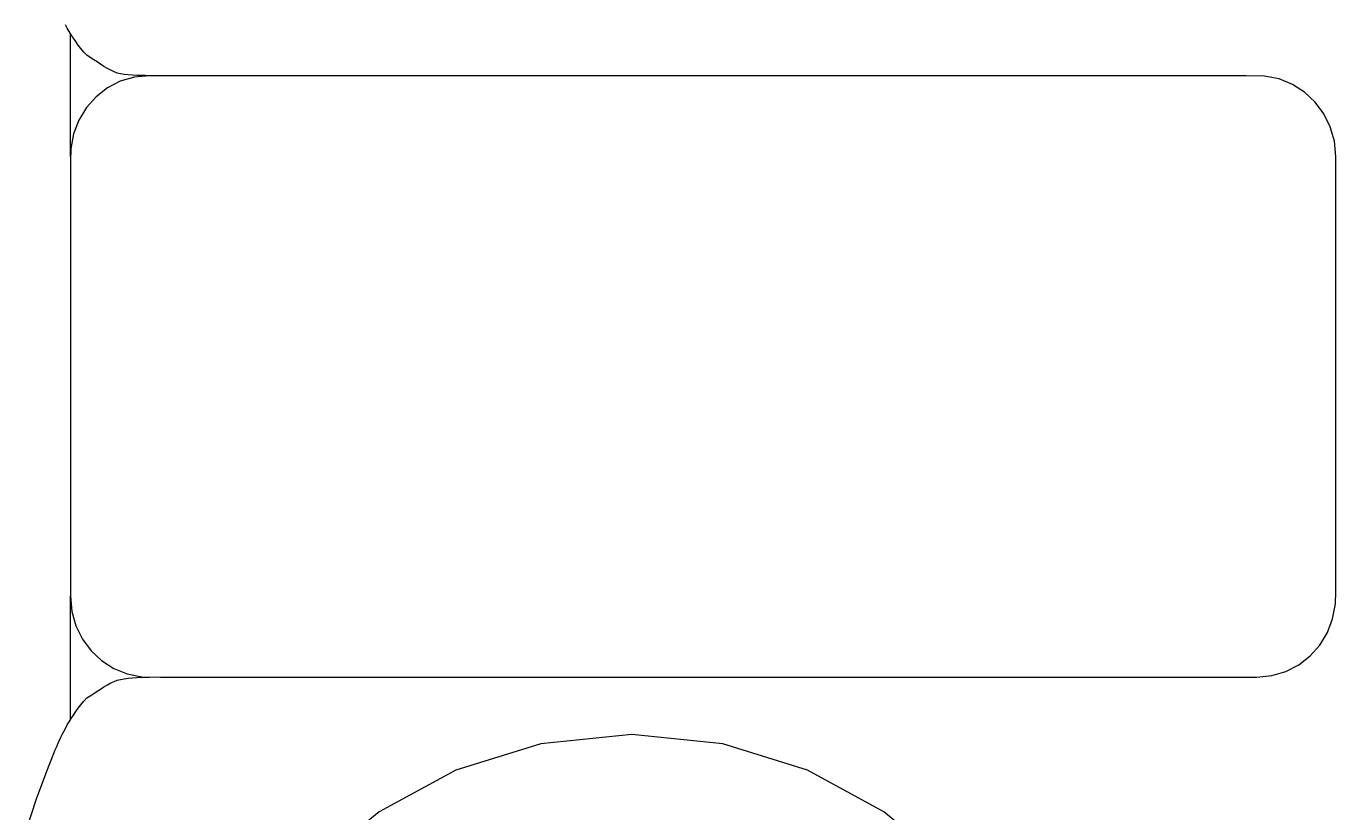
# Model space of a CAD drawing. Extents: x 1 to 47.7, y 0.2 to 35.
# Drawn here: x 35.4368 to 35.9219, y 10.8737 to 11.1652 of the extents above; entities that cross this region are included whole.
import ezdxf

# ---------------------------------------------------------------- set-up
doc = ezdxf.new("R2010")
doc.units = 0
doc.header["$MEASUREMENT"] = 0
for name, color, linetype in [('5_1___24__TARGET_LEDS___12', 7, 'CONTINUOUS'), ('6_2___8__INDEPENDENT_INPUT', 7, 'CONTINUOUS'), ('6_3___8__OPTOISO_INDEPENDE', 7, 'CONTINUOUS'), ('6_4___24__OPTOISO_INDEPEND', 7, 'CONTINUOUS'), ('6_5___8__INDEPENDENT_INPUT', 7, 'CONTINUOUS'), ('6_6___8__INDEPENDENT_INPUT', 7, 'CONTINUOUS'), ('6_7___8__OPTOISO_INDEPENDE', 7, 'CONTINUOUS'), ('6_8___8__OPTOISO_INDEPENDE', 7, 'CONTINUOUS')]:
    doc.layers.add(name, color=color, linetype=linetype)

msp = doc.modelspace()

# ---------------------------------------------------------------- linework, layer by layer
at = {"layer": '5_1___24__TARGET_LEDS___12'}
for points in [[(35.48242, 11.14681), (35.48092, 11.14682), (35.47935, 11.14684), (35.47775, 11.14689), (35.47615, 11.14697), (35.47459, 11.14709), (35.47311, 11.14726), (35.47174, 11.14749), (35.47051, 11.14778), (35.46937, 11.1482), (35.46812, 11.1488), (35.46687, 11.14948), (35.4656, 11.15024), (35.46433, 11.15105), (35.46306, 11.15189), (35.4618, 11.15273), (35.46054, 11.15356), (35.45929, 11.15435), (35.45813, 11.15558), (35.45707, 11.15689), (35.45607, 11.15817), (35.45515, 11.15943), (35.45428, 11.16067), (35.45347, 11.1619), (35.45271, 11.16313), (35.45201, 11.16436), (35.45134, 11.1656)], [(35.45318, 11.11682), (35.45318, 11.16237)], [(35.45318, 10.90842), (35.45318, 10.95397)], [(35.4368, 10.86706), (35.44062, 10.87885), (35.44443, 10.88913), (35.44691, 10.89545), (35.44753, 10.89695), (35.44809, 10.89827), (35.44862, 10.89947), (35.44913, 10.90058), (35.44964, 10.90165), (35.45016, 10.9027), (35.45072, 10.90379), (35.45134, 10.90496), (35.45201, 10.9062), (35.45271, 10.90743), (35.45347, 10.90866), (35.45428, 10.90989), (35.45515, 10.91114), (35.45607, 10.91239), (35.45707, 10.91368), (35.45813, 10.91499), (35.45929, 10.91621), (35.46054, 10.91701), (35.4618, 10.91783), (35.46306, 10.91868), (35.46433, 10.91951), (35.4656, 10.92032), (35.46687, 10.92108), (35.46812, 10.92177), (35.46937, 10.92236), (35.47051, 10.92278), (35.47174, 10.92309), (35.47311, 10.92335), (35.47459, 10.92355), (35.47615, 10.92371), (35.47775, 10.92383), (35.47935, 10.92391), (35.48092, 10.92395), (35.48242, 10.92397)], [(35.77929, 10.85361), (35.75456, 10.87404), (35.72618, 10.88947), (35.69481, 10.89922), (35.66113, 10.90262), (35.62743, 10.89922), (35.59601, 10.88947), (35.56757, 10.87404), (35.54278, 10.85361)]]:
    msp.add_lwpolyline(points, dxfattribs=at)
msp.add_lwpolyline([(35.48242, 11.14681), (35.47686, 11.14627), (35.47165, 11.14472), (35.4669, 11.14225), (35.46269, 11.13896), (35.45913, 11.13497), (35.45632, 11.13036), (35.45435, 11.12524), (35.45331, 11.11971), (35.45318, 11.1152), (35.45318, 11.1034), (35.45318, 11.08285), (35.45318, 11.05673), (35.45318, 11.02822), (35.45318, 11.00051), (35.45318, 10.97677), (35.45318, 10.9602), (35.45318, 10.95397), (35.45371, 10.94827), (35.45522, 10.94293), (35.45763, 10.93805), (35.46083, 10.93374), (35.46472, 10.93008), (35.46921, 10.92719), (35.47421, 10.92516), (35.4796, 10.9241), (35.48651, 10.92396), (35.51624, 10.92396), (35.56802, 10.92396), (35.63382, 10.92396), (35.70563, 10.92396), (35.77544, 10.92396), (35.83524, 10.92396), (35.87699, 10.92396), (35.89269, 10.92396), (35.89825, 10.92451), (35.90346, 10.92606), (35.90821, 10.92853), (35.91242, 10.93182), (35.91598, 10.93582), (35.91879, 10.94043), (35.92076, 10.94555), (35.9218, 10.95108), (35.92193, 10.95559), (35.92193, 10.96739), (35.92193, 10.98794), (35.92193, 11.01406), (35.92193, 11.04257), (35.92193, 11.07028), (35.92193, 11.09402), (35.92193, 11.11059), (35.92193, 11.11682), (35.9214, 11.12252), (35.91989, 11.12786), (35.91748, 11.13273), (35.91428, 11.13705), (35.91039, 11.1407), (35.9059, 11.14359), (35.9009, 11.14561), (35.89551, 11.14667), (35.8886, 11.14681), (35.85887, 11.14681), (35.80709, 11.14681), (35.74129, 11.14681), (35.66948, 11.14681), (35.59966, 11.14681), (35.53987, 11.14681), (35.49812, 11.14681)], close=True, dxfattribs=at)
at = {"layer": '6_2___8__INDEPENDENT_INPUT'}
for points in [[(35.48242, 11.14681), (35.48092, 11.14682), (35.47935, 11.14684), (35.47775, 11.14689), (35.47615, 11.14697), (35.47459, 11.14709), (35.47311, 11.14726), (35.47174, 11.14749), (35.47051, 11.14778), (35.46937, 11.1482), (35.46812, 11.1488), (35.46687, 11.14948), (35.4656, 11.15024), (35.46433, 11.15105), (35.46306, 11.15189), (35.4618, 11.15273), (35.46054, 11.15356), (35.45929, 11.15435), (35.45813, 11.15558), (35.45707, 11.15689), (35.45607, 11.15817), (35.45515, 11.15943), (35.45428, 11.16067), (35.45347, 11.1619), (35.45271, 11.16313), (35.45201, 11.16436), (35.45134, 11.1656)], [(35.45318, 11.11682), (35.45318, 11.16237)], [(35.45318, 10.90842), (35.45318, 10.95397)], [(35.4368, 10.86706), (35.44062, 10.87885), (35.44443, 10.88913), (35.44691, 10.89545), (35.44753, 10.89695), (35.44809, 10.89827), (35.44862, 10.89947), (35.44913, 10.90058), (35.44964, 10.90165), (35.45016, 10.9027), (35.45072, 10.90379), (35.45134, 10.90496), (35.45201, 10.9062), (35.45271, 10.90743), (35.45347, 10.90866), (35.45428, 10.90989), (35.45515, 10.91114), (35.45607, 10.91239), (35.45707, 10.91368), (35.45813, 10.91499), (35.45929, 10.91621), (35.46054, 10.91701), (35.4618, 10.91783), (35.46306, 10.91868), (35.46433, 10.91951), (35.4656, 10.92032), (35.46687, 10.92108), (35.46812, 10.92177), (35.46937, 10.92236), (35.47051, 10.92278), (35.47174, 10.92309), (35.47311, 10.92335), (35.47459, 10.92355), (35.47615, 10.92371), (35.47775, 10.92383), (35.47935, 10.92391), (35.48092, 10.92395), (35.48242, 10.92397)], [(35.77929, 10.85361), (35.75456, 10.87404), (35.72618, 10.88947), (35.69481, 10.89922), (35.66113, 10.90262), (35.62743, 10.89922), (35.59601, 10.88947), (35.56757, 10.87404), (35.54278, 10.85361)]]:
    msp.add_lwpolyline(points, dxfattribs=at)
msp.add_lwpolyline([(35.48242, 11.14681), (35.47686, 11.14627), (35.47165, 11.14472), (35.4669, 11.14225), (35.46269, 11.13896), (35.45913, 11.13497), (35.45632, 11.13036), (35.45435, 11.12524), (35.45331, 11.11971), (35.45318, 11.1152), (35.45318, 11.1034), (35.45318, 11.08285), (35.45318, 11.05673), (35.45318, 11.02822), (35.45318, 11.00051), (35.45318, 10.97677), (35.45318, 10.9602), (35.45318, 10.95397), (35.45371, 10.94827), (35.45522, 10.94293), (35.45763, 10.93805), (35.46083, 10.93374), (35.46472, 10.93008), (35.46921, 10.92719), (35.47421, 10.92516), (35.4796, 10.9241), (35.48651, 10.92396), (35.51624, 10.92396), (35.56802, 10.92396), (35.63382, 10.92396), (35.70563, 10.92396), (35.77544, 10.92396), (35.83524, 10.92396), (35.87699, 10.92396), (35.89269, 10.92396), (35.89825, 10.92451), (35.90346, 10.92606), (35.90821, 10.92853), (35.91242, 10.93182), (35.91598, 10.93582), (35.91879, 10.94043), (35.92076, 10.94555), (35.9218, 10.95108), (35.92193, 10.95559), (35.92193, 10.96739), (35.92193, 10.98794), (35.92193, 11.01406), (35.92193, 11.04257), (35.92193, 11.07028), (35.92193, 11.09402), (35.92193, 11.11059), (35.92193, 11.11682), (35.9214, 11.12252), (35.91989, 11.12786), (35.91748, 11.13273), (35.91428, 11.13705), (35.91039, 11.1407), (35.9059, 11.14359), (35.9009, 11.14561), (35.89551, 11.14667), (35.8886, 11.14681), (35.85887, 11.14681), (35.80709, 11.14681), (35.74129, 11.14681), (35.66948, 11.14681), (35.59966, 11.14681), (35.53987, 11.14681), (35.49812, 11.14681)], close=True, dxfattribs=at)
at = {"layer": '6_3___8__OPTOISO_INDEPENDE'}
for points in [[(35.48242, 11.14681), (35.48092, 11.14682), (35.47935, 11.14684), (35.47775, 11.14689), (35.47615, 11.14697), (35.47459, 11.14709), (35.47311, 11.14726), (35.47174, 11.14749), (35.47051, 11.14778), (35.46937, 11.1482), (35.46812, 11.1488), (35.46687, 11.14948), (35.4656, 11.15024), (35.46433, 11.15105), (35.46306, 11.15189), (35.4618, 11.15273), (35.46054, 11.15356), (35.45929, 11.15435), (35.45813, 11.15558), (35.45707, 11.15689), (35.45607, 11.15817), (35.45515, 11.15943), (35.45428, 11.16067), (35.45347, 11.1619), (35.45271, 11.16313), (35.45201, 11.16436), (35.45134, 11.1656)], [(35.45318, 11.11682), (35.45318, 11.16237)], [(35.45318, 10.90842), (35.45318, 10.95397)], [(35.4368, 10.86706), (35.44062, 10.87885), (35.44443, 10.88913), (35.44691, 10.89545), (35.44753, 10.89695), (35.44809, 10.89827), (35.44862, 10.89947), (35.44913, 10.90058), (35.44964, 10.90165), (35.45016, 10.9027), (35.45072, 10.90379), (35.45134, 10.90496), (35.45201, 10.9062), (35.45271, 10.90743), (35.45347, 10.90866), (35.45428, 10.90989), (35.45515, 10.91114), (35.45607, 10.91239), (35.45707, 10.91368), (35.45813, 10.91499), (35.45929, 10.91621), (35.46054, 10.91701), (35.4618, 10.91783), (35.46306, 10.91868), (35.46433, 10.91951), (35.4656, 10.92032), (35.46687, 10.92108), (35.46812, 10.92177), (35.46937, 10.92236), (35.47051, 10.92278), (35.47174, 10.92309), (35.47311, 10.92335), (35.47459, 10.92355), (35.47615, 10.92371), (35.47775, 10.92383), (35.47935, 10.92391), (35.48092, 10.92395), (35.48242, 10.92397)], [(35.77929, 10.85361), (35.75456, 10.87404), (35.72618, 10.88947), (35.69481, 10.89922), (35.66113, 10.90262), (35.62743, 10.89922), (35.59601, 10.88947), (35.56757, 10.87404), (35.54278, 10.85361)]]:
    msp.add_lwpolyline(points, dxfattribs=at)
msp.add_lwpolyline([(35.48242, 11.14681), (35.47686, 11.14627), (35.47165, 11.14472), (35.4669, 11.14225), (35.46269, 11.13896), (35.45913, 11.13497), (35.45632, 11.13036), (35.45435, 11.12524), (35.45331, 11.11971), (35.45318, 11.1152), (35.45318, 11.1034), (35.45318, 11.08285), (35.45318, 11.05673), (35.45318, 11.02822), (35.45318, 11.00051), (35.45318, 10.97677), (35.45318, 10.9602), (35.45318, 10.95397), (35.45371, 10.94827), (35.45522, 10.94293), (35.45763, 10.93805), (35.46083, 10.93374), (35.46472, 10.93008), (35.46921, 10.92719), (35.47421, 10.92516), (35.4796, 10.9241), (35.48651, 10.92396), (35.51624, 10.92396), (35.56802, 10.92396), (35.63382, 10.92396), (35.70563, 10.92396), (35.77544, 10.92396), (35.83524, 10.92396), (35.87699, 10.92396), (35.89269, 10.92396), (35.89825, 10.92451), (35.90346, 10.92606), (35.90821, 10.92853), (35.91242, 10.93182), (35.91598, 10.93582), (35.91879, 10.94043), (35.92076, 10.94555), (35.9218, 10.95108), (35.92193, 10.95559), (35.92193, 10.96739), (35.92193, 10.98794), (35.92193, 11.01406), (35.92193, 11.04257), (35.92193, 11.07028), (35.92193, 11.09402), (35.92193, 11.11059), (35.92193, 11.11682), (35.9214, 11.12252), (35.91989, 11.12786), (35.91748, 11.13273), (35.91428, 11.13705), (35.91039, 11.1407), (35.9059, 11.14359), (35.9009, 11.14561), (35.89551, 11.14667), (35.8886, 11.14681), (35.85887, 11.14681), (35.80709, 11.14681), (35.74129, 11.14681), (35.66948, 11.14681), (35.59966, 11.14681), (35.53987, 11.14681), (35.49812, 11.14681)], close=True, dxfattribs=at)
at = {"layer": '6_4___24__OPTOISO_INDEPEND'}
for points in [[(35.48242, 11.14681), (35.48092, 11.14682), (35.47935, 11.14684), (35.47775, 11.14689), (35.47615, 11.14697), (35.47459, 11.14709), (35.47311, 11.14726), (35.47174, 11.14749), (35.47051, 11.14778), (35.46937, 11.1482), (35.46812, 11.1488), (35.46687, 11.14948), (35.4656, 11.15024), (35.46433, 11.15105), (35.46306, 11.15189), (35.4618, 11.15273), (35.46054, 11.15356), (35.45929, 11.15435), (35.45813, 11.15558), (35.45707, 11.15689), (35.45607, 11.15817), (35.45515, 11.15943), (35.45428, 11.16067), (35.45347, 11.1619), (35.45271, 11.16313), (35.45201, 11.16436), (35.45134, 11.1656)], [(35.45318, 11.11682), (35.45318, 11.16237)], [(35.45318, 10.90842), (35.45318, 10.95397)], [(35.4368, 10.86706), (35.44062, 10.87885), (35.44443, 10.88913), (35.44691, 10.89545), (35.44753, 10.89695), (35.44809, 10.89827), (35.44862, 10.89947), (35.44913, 10.90058), (35.44964, 10.90165), (35.45016, 10.9027), (35.45072, 10.90379), (35.45134, 10.90496), (35.45201, 10.9062), (35.45271, 10.90743), (35.45347, 10.90866), (35.45428, 10.90989), (35.45515, 10.91114), (35.45607, 10.91239), (35.45707, 10.91368), (35.45813, 10.91499), (35.45929, 10.91621), (35.46054, 10.91701), (35.4618, 10.91783), (35.46306, 10.91868), (35.46433, 10.91951), (35.4656, 10.92032), (35.46687, 10.92108), (35.46812, 10.92177), (35.46937, 10.92236), (35.47051, 10.92278), (35.47174, 10.92309), (35.47311, 10.92335), (35.47459, 10.92355), (35.47615, 10.92371), (35.47775, 10.92383), (35.47935, 10.92391), (35.48092, 10.92395), (35.48242, 10.92397)], [(35.77929, 10.85361), (35.75456, 10.87404), (35.72618, 10.88947), (35.69481, 10.89922), (35.66113, 10.90262), (35.62743, 10.89922), (35.59601, 10.88947), (35.56757, 10.87404), (35.54278, 10.85361)]]:
    msp.add_lwpolyline(points, dxfattribs=at)
msp.add_lwpolyline([(35.48242, 11.14681), (35.47686, 11.14627), (35.47165, 11.14472), (35.4669, 11.14225), (35.46269, 11.13896), (35.45913, 11.13497), (35.45632, 11.13036), (35.45435, 11.12524), (35.45331, 11.11971), (35.45318, 11.1152), (35.45318, 11.1034), (35.45318, 11.08285), (35.45318, 11.05673), (35.45318, 11.02822), (35.45318, 11.00051), (35.45318, 10.97677), (35.45318, 10.9602), (35.45318, 10.95397), (35.45371, 10.94827), (35.45522, 10.94293), (35.45763, 10.93805), (35.46083, 10.93374), (35.46472, 10.93008), (35.46921, 10.92719), (35.47421, 10.92516), (35.4796, 10.9241), (35.48651, 10.92396), (35.51624, 10.92396), (35.56802, 10.92396), (35.63382, 10.92396), (35.70563, 10.92396), (35.77544, 10.92396), (35.83524, 10.92396), (35.87699, 10.92396), (35.89269, 10.92396), (35.89825, 10.92451), (35.90346, 10.92606), (35.90821, 10.92853), (35.91242, 10.93182), (35.91598, 10.93582), (35.91879, 10.94043), (35.92076, 10.94555), (35.9218, 10.95108), (35.92193, 10.95559), (35.92193, 10.96739), (35.92193, 10.98794), (35.92193, 11.01406), (35.92193, 11.04257), (35.92193, 11.07028), (35.92193, 11.09402), (35.92193, 11.11059), (35.92193, 11.11682), (35.9214, 11.12252), (35.91989, 11.12786), (35.91748, 11.13273), (35.91428, 11.13705), (35.91039, 11.1407), (35.9059, 11.14359), (35.9009, 11.14561), (35.89551, 11.14667), (35.8886, 11.14681), (35.85887, 11.14681), (35.80709, 11.14681), (35.74129, 11.14681), (35.66948, 11.14681), (35.59966, 11.14681), (35.53987, 11.14681), (35.49812, 11.14681)], close=True, dxfattribs=at)
at = {"layer": '6_5___8__INDEPENDENT_INPUT'}
for points in [[(35.48242, 11.14681), (35.48092, 11.14682), (35.47935, 11.14684), (35.47775, 11.14689), (35.47615, 11.14697), (35.47459, 11.14709), (35.47311, 11.14726), (35.47174, 11.14749), (35.47051, 11.14778), (35.46937, 11.1482), (35.46812, 11.1488), (35.46687, 11.14948), (35.4656, 11.15024), (35.46433, 11.15105), (35.46306, 11.15189), (35.4618, 11.15273), (35.46054, 11.15356), (35.45929, 11.15435), (35.45813, 11.15558), (35.45707, 11.15689), (35.45607, 11.15817), (35.45515, 11.15943), (35.45428, 11.16067), (35.45347, 11.1619), (35.45271, 11.16313), (35.45201, 11.16436), (35.45134, 11.1656)], [(35.45318, 11.11682), (35.45318, 11.16237)], [(35.45318, 10.90842), (35.45318, 10.95397)], [(35.4368, 10.86706), (35.44062, 10.87885), (35.44443, 10.88913), (35.44691, 10.89545), (35.44753, 10.89695), (35.44809, 10.89827), (35.44862, 10.89947), (35.44913, 10.90058), (35.44964, 10.90165), (35.45016, 10.9027), (35.45072, 10.90379), (35.45134, 10.90496), (35.45201, 10.9062), (35.45271, 10.90743), (35.45347, 10.90866), (35.45428, 10.90989), (35.45515, 10.91114), (35.45607, 10.91239), (35.45707, 10.91368), (35.45813, 10.91499), (35.45929, 10.91621), (35.46054, 10.91701), (35.4618, 10.91783), (35.46306, 10.91868), (35.46433, 10.91951), (35.4656, 10.92032), (35.46687, 10.92108), (35.46812, 10.92177), (35.46937, 10.92236), (35.47051, 10.92278), (35.47174, 10.92309), (35.47311, 10.92335), (35.47459, 10.92355), (35.47615, 10.92371), (35.47775, 10.92383), (35.47935, 10.92391), (35.48092, 10.92395), (35.48242, 10.92397)], [(35.77929, 10.85361), (35.75456, 10.87404), (35.72618, 10.88947), (35.69481, 10.89922), (35.66113, 10.90262), (35.62743, 10.89922), (35.59601, 10.88947), (35.56757, 10.87404), (35.54278, 10.85361)]]:
    msp.add_lwpolyline(points, dxfattribs=at)
msp.add_lwpolyline([(35.48242, 11.14681), (35.47686, 11.14627), (35.47165, 11.14472), (35.4669, 11.14225), (35.46269, 11.13896), (35.45913, 11.13497), (35.45632, 11.13036), (35.45435, 11.12524), (35.45331, 11.11971), (35.45318, 11.1152), (35.45318, 11.1034), (35.45318, 11.08285), (35.45318, 11.05673), (35.45318, 11.02822), (35.45318, 11.00051), (35.45318, 10.97677), (35.45318, 10.9602), (35.45318, 10.95397), (35.45371, 10.94827), (35.45522, 10.94293), (35.45763, 10.93805), (35.46083, 10.93374), (35.46472, 10.93008), (35.46921, 10.92719), (35.47421, 10.92516), (35.4796, 10.9241), (35.48651, 10.92396), (35.51624, 10.92396), (35.56802, 10.92396), (35.63382, 10.92396), (35.70563, 10.92396), (35.77544, 10.92396), (35.83524, 10.92396), (35.87699, 10.92396), (35.89269, 10.92396), (35.89825, 10.92451), (35.90346, 10.92606), (35.90821, 10.92853), (35.91242, 10.93182), (35.91598, 10.93582), (35.91879, 10.94043), (35.92076, 10.94555), (35.9218, 10.95108), (35.92193, 10.95559), (35.92193, 10.96739), (35.92193, 10.98794), (35.92193, 11.01406), (35.92193, 11.04257), (35.92193, 11.07028), (35.92193, 11.09402), (35.92193, 11.11059), (35.92193, 11.11682), (35.9214, 11.12252), (35.91989, 11.12786), (35.91748, 11.13273), (35.91428, 11.13705), (35.91039, 11.1407), (35.9059, 11.14359), (35.9009, 11.14561), (35.89551, 11.14667), (35.8886, 11.14681), (35.85887, 11.14681), (35.80709, 11.14681), (35.74129, 11.14681), (35.66948, 11.14681), (35.59966, 11.14681), (35.53987, 11.14681), (35.49812, 11.14681)], close=True, dxfattribs=at)
at = {"layer": '6_6___8__INDEPENDENT_INPUT'}
for points in [[(35.48242, 11.14681), (35.48092, 11.14682), (35.47935, 11.14684), (35.47775, 11.14689), (35.47615, 11.14697), (35.47459, 11.14709), (35.47311, 11.14726), (35.47174, 11.14749), (35.47051, 11.14778), (35.46937, 11.1482), (35.46812, 11.1488), (35.46687, 11.14948), (35.4656, 11.15024), (35.46433, 11.15105), (35.46306, 11.15189), (35.4618, 11.15273), (35.46054, 11.15356), (35.45929, 11.15435), (35.45813, 11.15558), (35.45707, 11.15689), (35.45607, 11.15817), (35.45515, 11.15943), (35.45428, 11.16067), (35.45347, 11.1619), (35.45271, 11.16313), (35.45201, 11.16436), (35.45134, 11.1656)], [(35.45318, 11.11682), (35.45318, 11.16237)], [(35.45318, 10.90842), (35.45318, 10.95397)], [(35.4368, 10.86706), (35.44062, 10.87885), (35.44443, 10.88913), (35.44691, 10.89545), (35.44753, 10.89695), (35.44809, 10.89827), (35.44862, 10.89947), (35.44913, 10.90058), (35.44964, 10.90165), (35.45016, 10.9027), (35.45072, 10.90379), (35.45134, 10.90496), (35.45201, 10.9062), (35.45271, 10.90743), (35.45347, 10.90866), (35.45428, 10.90989), (35.45515, 10.91114), (35.45607, 10.91239), (35.45707, 10.91368), (35.45813, 10.91499), (35.45929, 10.91621), (35.46054, 10.91701), (35.4618, 10.91783), (35.46306, 10.91868), (35.46433, 10.91951), (35.4656, 10.92032), (35.46687, 10.92108), (35.46812, 10.92177), (35.46937, 10.92236), (35.47051, 10.92278), (35.47174, 10.92309), (35.47311, 10.92335), (35.47459, 10.92355), (35.47615, 10.92371), (35.47775, 10.92383), (35.47935, 10.92391), (35.48092, 10.92395), (35.48242, 10.92397)], [(35.77929, 10.85361), (35.75456, 10.87404), (35.72618, 10.88947), (35.69481, 10.89922), (35.66113, 10.90262), (35.62743, 10.89922), (35.59601, 10.88947), (35.56757, 10.87404), (35.54278, 10.85361)]]:
    msp.add_lwpolyline(points, dxfattribs=at)
msp.add_lwpolyline([(35.48242, 11.14681), (35.47686, 11.14627), (35.47165, 11.14472), (35.4669, 11.14225), (35.46269, 11.13896), (35.45913, 11.13497), (35.45632, 11.13036), (35.45435, 11.12524), (35.45331, 11.11971), (35.45318, 11.1152), (35.45318, 11.1034), (35.45318, 11.08285), (35.45318, 11.05673), (35.45318, 11.02822), (35.45318, 11.00051), (35.45318, 10.97677), (35.45318, 10.9602), (35.45318, 10.95397), (35.45371, 10.94827), (35.45522, 10.94293), (35.45763, 10.93805), (35.46083, 10.93374), (35.46472, 10.93008), (35.46921, 10.92719), (35.47421, 10.92516), (35.4796, 10.9241), (35.48651, 10.92396), (35.51624, 10.92396), (35.56802, 10.92396), (35.63382, 10.92396), (35.70563, 10.92396), (35.77544, 10.92396), (35.83524, 10.92396), (35.87699, 10.92396), (35.89269, 10.92396), (35.89825, 10.92451), (35.90346, 10.92606), (35.90821, 10.92853), (35.91242, 10.93182), (35.91598, 10.93582), (35.91879, 10.94043), (35.92076, 10.94555), (35.9218, 10.95108), (35.92193, 10.95559), (35.92193, 10.96739), (35.92193, 10.98794), (35.92193, 11.01406), (35.92193, 11.04257), (35.92193, 11.07028), (35.92193, 11.09402), (35.92193, 11.11059), (35.92193, 11.11682), (35.9214, 11.12252), (35.91989, 11.12786), (35.91748, 11.13273), (35.91428, 11.13705), (35.91039, 11.1407), (35.9059, 11.14359), (35.9009, 11.14561), (35.89551, 11.14667), (35.8886, 11.14681), (35.85887, 11.14681), (35.80709, 11.14681), (35.74129, 11.14681), (35.66948, 11.14681), (35.59966, 11.14681), (35.53987, 11.14681), (35.49812, 11.14681)], close=True, dxfattribs=at)
at = {"layer": '6_7___8__OPTOISO_INDEPENDE'}
for points in [[(35.48242, 11.14681), (35.48092, 11.14682), (35.47935, 11.14684), (35.47775, 11.14689), (35.47615, 11.14697), (35.47459, 11.14709), (35.47311, 11.14726), (35.47174, 11.14749), (35.47051, 11.14778), (35.46937, 11.1482), (35.46812, 11.1488), (35.46687, 11.14948), (35.4656, 11.15024), (35.46433, 11.15105), (35.46306, 11.15189), (35.4618, 11.15273), (35.46054, 11.15356), (35.45929, 11.15435), (35.45813, 11.15558), (35.45707, 11.15689), (35.45607, 11.15817), (35.45515, 11.15943), (35.45428, 11.16067), (35.45347, 11.1619), (35.45271, 11.16313), (35.45201, 11.16436), (35.45134, 11.1656)], [(35.45318, 11.11682), (35.45318, 11.16237)], [(35.45318, 10.90842), (35.45318, 10.95397)], [(35.4368, 10.86706), (35.44062, 10.87885), (35.44443, 10.88913), (35.44691, 10.89545), (35.44753, 10.89695), (35.44809, 10.89827), (35.44862, 10.89947), (35.44913, 10.90058), (35.44964, 10.90165), (35.45016, 10.9027), (35.45072, 10.90379), (35.45134, 10.90496), (35.45201, 10.9062), (35.45271, 10.90743), (35.45347, 10.90866), (35.45428, 10.90989), (35.45515, 10.91114), (35.45607, 10.91239), (35.45707, 10.91368), (35.45813, 10.91499), (35.45929, 10.91621), (35.46054, 10.91701), (35.4618, 10.91783), (35.46306, 10.91868), (35.46433, 10.91951), (35.4656, 10.92032), (35.46687, 10.92108), (35.46812, 10.92177), (35.46937, 10.92236), (35.47051, 10.92278), (35.47174, 10.92309), (35.47311, 10.92335), (35.47459, 10.92355), (35.47615, 10.92371), (35.47775, 10.92383), (35.47935, 10.92391), (35.48092, 10.92395), (35.48242, 10.92397)], [(35.77929, 10.85361), (35.75456, 10.87404), (35.72618, 10.88947), (35.69481, 10.89922), (35.66113, 10.90262), (35.62743, 10.89922), (35.59601, 10.88947), (35.56757, 10.87404), (35.54278, 10.85361)]]:
    msp.add_lwpolyline(points, dxfattribs=at)
msp.add_lwpolyline([(35.48242, 11.14681), (35.47686, 11.14627), (35.47165, 11.14472), (35.4669, 11.14225), (35.46269, 11.13896), (35.45913, 11.13497), (35.45632, 11.13036), (35.45435, 11.12524), (35.45331, 11.11971), (35.45318, 11.1152), (35.45318, 11.1034), (35.45318, 11.08285), (35.45318, 11.05673), (35.45318, 11.02822), (35.45318, 11.00051), (35.45318, 10.97677), (35.45318, 10.9602), (35.45318, 10.95397), (35.45371, 10.94827), (35.45522, 10.94293), (35.45763, 10.93805), (35.46083, 10.93374), (35.46472, 10.93008), (35.46921, 10.92719), (35.47421, 10.92516), (35.4796, 10.9241), (35.48651, 10.92396), (35.51624, 10.92396), (35.56802, 10.92396), (35.63382, 10.92396), (35.70563, 10.92396), (35.77544, 10.92396), (35.83524, 10.92396), (35.87699, 10.92396), (35.89269, 10.92396), (35.89825, 10.92451), (35.90346, 10.92606), (35.90821, 10.92853), (35.91242, 10.93182), (35.91598, 10.93582), (35.91879, 10.94043), (35.92076, 10.94555), (35.9218, 10.95108), (35.92193, 10.95559), (35.92193, 10.96739), (35.92193, 10.98794), (35.92193, 11.01406), (35.92193, 11.04257), (35.92193, 11.07028), (35.92193, 11.09402), (35.92193, 11.11059), (35.92193, 11.11682), (35.9214, 11.12252), (35.91989, 11.12786), (35.91748, 11.13273), (35.91428, 11.13705), (35.91039, 11.1407), (35.9059, 11.14359), (35.9009, 11.14561), (35.89551, 11.14667), (35.8886, 11.14681), (35.85887, 11.14681), (35.80709, 11.14681), (35.74129, 11.14681), (35.66948, 11.14681), (35.59966, 11.14681), (35.53987, 11.14681), (35.49812, 11.14681)], close=True, dxfattribs=at)
at = {"layer": '6_8___8__OPTOISO_INDEPENDE'}
for points in [[(35.48242, 11.14681), (35.48092, 11.14682), (35.47935, 11.14684), (35.47775, 11.14689), (35.47615, 11.14697), (35.47459, 11.14709), (35.47311, 11.14726), (35.47174, 11.14749), (35.47051, 11.14778), (35.46937, 11.1482), (35.46812, 11.1488), (35.46687, 11.14948), (35.4656, 11.15024), (35.46433, 11.15105), (35.46306, 11.15189), (35.4618, 11.15273), (35.46054, 11.15356), (35.45929, 11.15435), (35.45813, 11.15558), (35.45707, 11.15689), (35.45607, 11.15817), (35.45515, 11.15943), (35.45428, 11.16067), (35.45347, 11.1619), (35.45271, 11.16313), (35.45201, 11.16436), (35.45134, 11.1656)], [(35.45318, 11.11682), (35.45318, 11.16237)], [(35.45318, 10.90842), (35.45318, 10.95397)], [(35.4368, 10.86706), (35.44062, 10.87885), (35.44443, 10.88913), (35.44691, 10.89545), (35.44753, 10.89695), (35.44809, 10.89827), (35.44862, 10.89947), (35.44913, 10.90058), (35.44964, 10.90165), (35.45016, 10.9027), (35.45072, 10.90379), (35.45134, 10.90496), (35.45201, 10.9062), (35.45271, 10.90743), (35.45347, 10.90866), (35.45428, 10.90989), (35.45515, 10.91114), (35.45607, 10.91239), (35.45707, 10.91368), (35.45813, 10.91499), (35.45929, 10.91621), (35.46054, 10.91701), (35.4618, 10.91783), (35.46306, 10.91868), (35.46433, 10.91951), (35.4656, 10.92032), (35.46687, 10.92108), (35.46812, 10.92177), (35.46937, 10.92236), (35.47051, 10.92278), (35.47174, 10.92309), (35.47311, 10.92335), (35.47459, 10.92355), (35.47615, 10.92371), (35.47775, 10.92383), (35.47935, 10.92391), (35.48092, 10.92395), (35.48242, 10.92397)], [(35.77929, 10.85361), (35.75456, 10.87404), (35.72618, 10.88947), (35.69481, 10.89922), (35.66113, 10.90262), (35.62743, 10.89922), (35.59601, 10.88947), (35.56757, 10.87404), (35.54278, 10.85361)]]:
    msp.add_lwpolyline(points, dxfattribs=at)
msp.add_lwpolyline([(35.48242, 11.14681), (35.47686, 11.14627), (35.47165, 11.14472), (35.4669, 11.14225), (35.46269, 11.13896), (35.45913, 11.13497), (35.45632, 11.13036), (35.45435, 11.12524), (35.45331, 11.11971), (35.45318, 11.1152), (35.45318, 11.1034), (35.45318, 11.08285), (35.45318, 11.05673), (35.45318, 11.02822), (35.45318, 11.00051), (35.45318, 10.97677), (35.45318, 10.9602), (35.45318, 10.95397), (35.45371, 10.94827), (35.45522, 10.94293), (35.45763, 10.93805), (35.46083, 10.93374), (35.46472, 10.93008), (35.46921, 10.92719), (35.47421, 10.92516), (35.4796, 10.9241), (35.48651, 10.92396), (35.51624, 10.92396), (35.56802, 10.92396), (35.63382, 10.92396), (35.70563, 10.92396), (35.77544, 10.92396), (35.83524, 10.92396), (35.87699, 10.92396), (35.89269, 10.92396), (35.89825, 10.92451), (35.90346, 10.92606), (35.90821, 10.92853), (35.91242, 10.93182), (35.91598, 10.93582), (35.91879, 10.94043), (35.92076, 10.94555), (35.9218, 10.95108), (35.92193, 10.95559), (35.92193, 10.96739), (35.92193, 10.98794), (35.92193, 11.01406), (35.92193, 11.04257), (35.92193, 11.07028), (35.92193, 11.09402), (35.92193, 11.11059), (35.92193, 11.11682), (35.9214, 11.12252), (35.91989, 11.12786), (35.91748, 11.13273), (35.91428, 11.13705), (35.91039, 11.1407), (35.9059, 11.14359), (35.9009, 11.14561), (35.89551, 11.14667), (35.8886, 11.14681), (35.85887, 11.14681), (35.80709, 11.14681), (35.74129, 11.14681), (35.66948, 11.14681), (35.59966, 11.14681), (35.53987, 11.14681), (35.49812, 11.14681)], close=True, dxfattribs=at)

doc.saveas('drawing.dxf')
